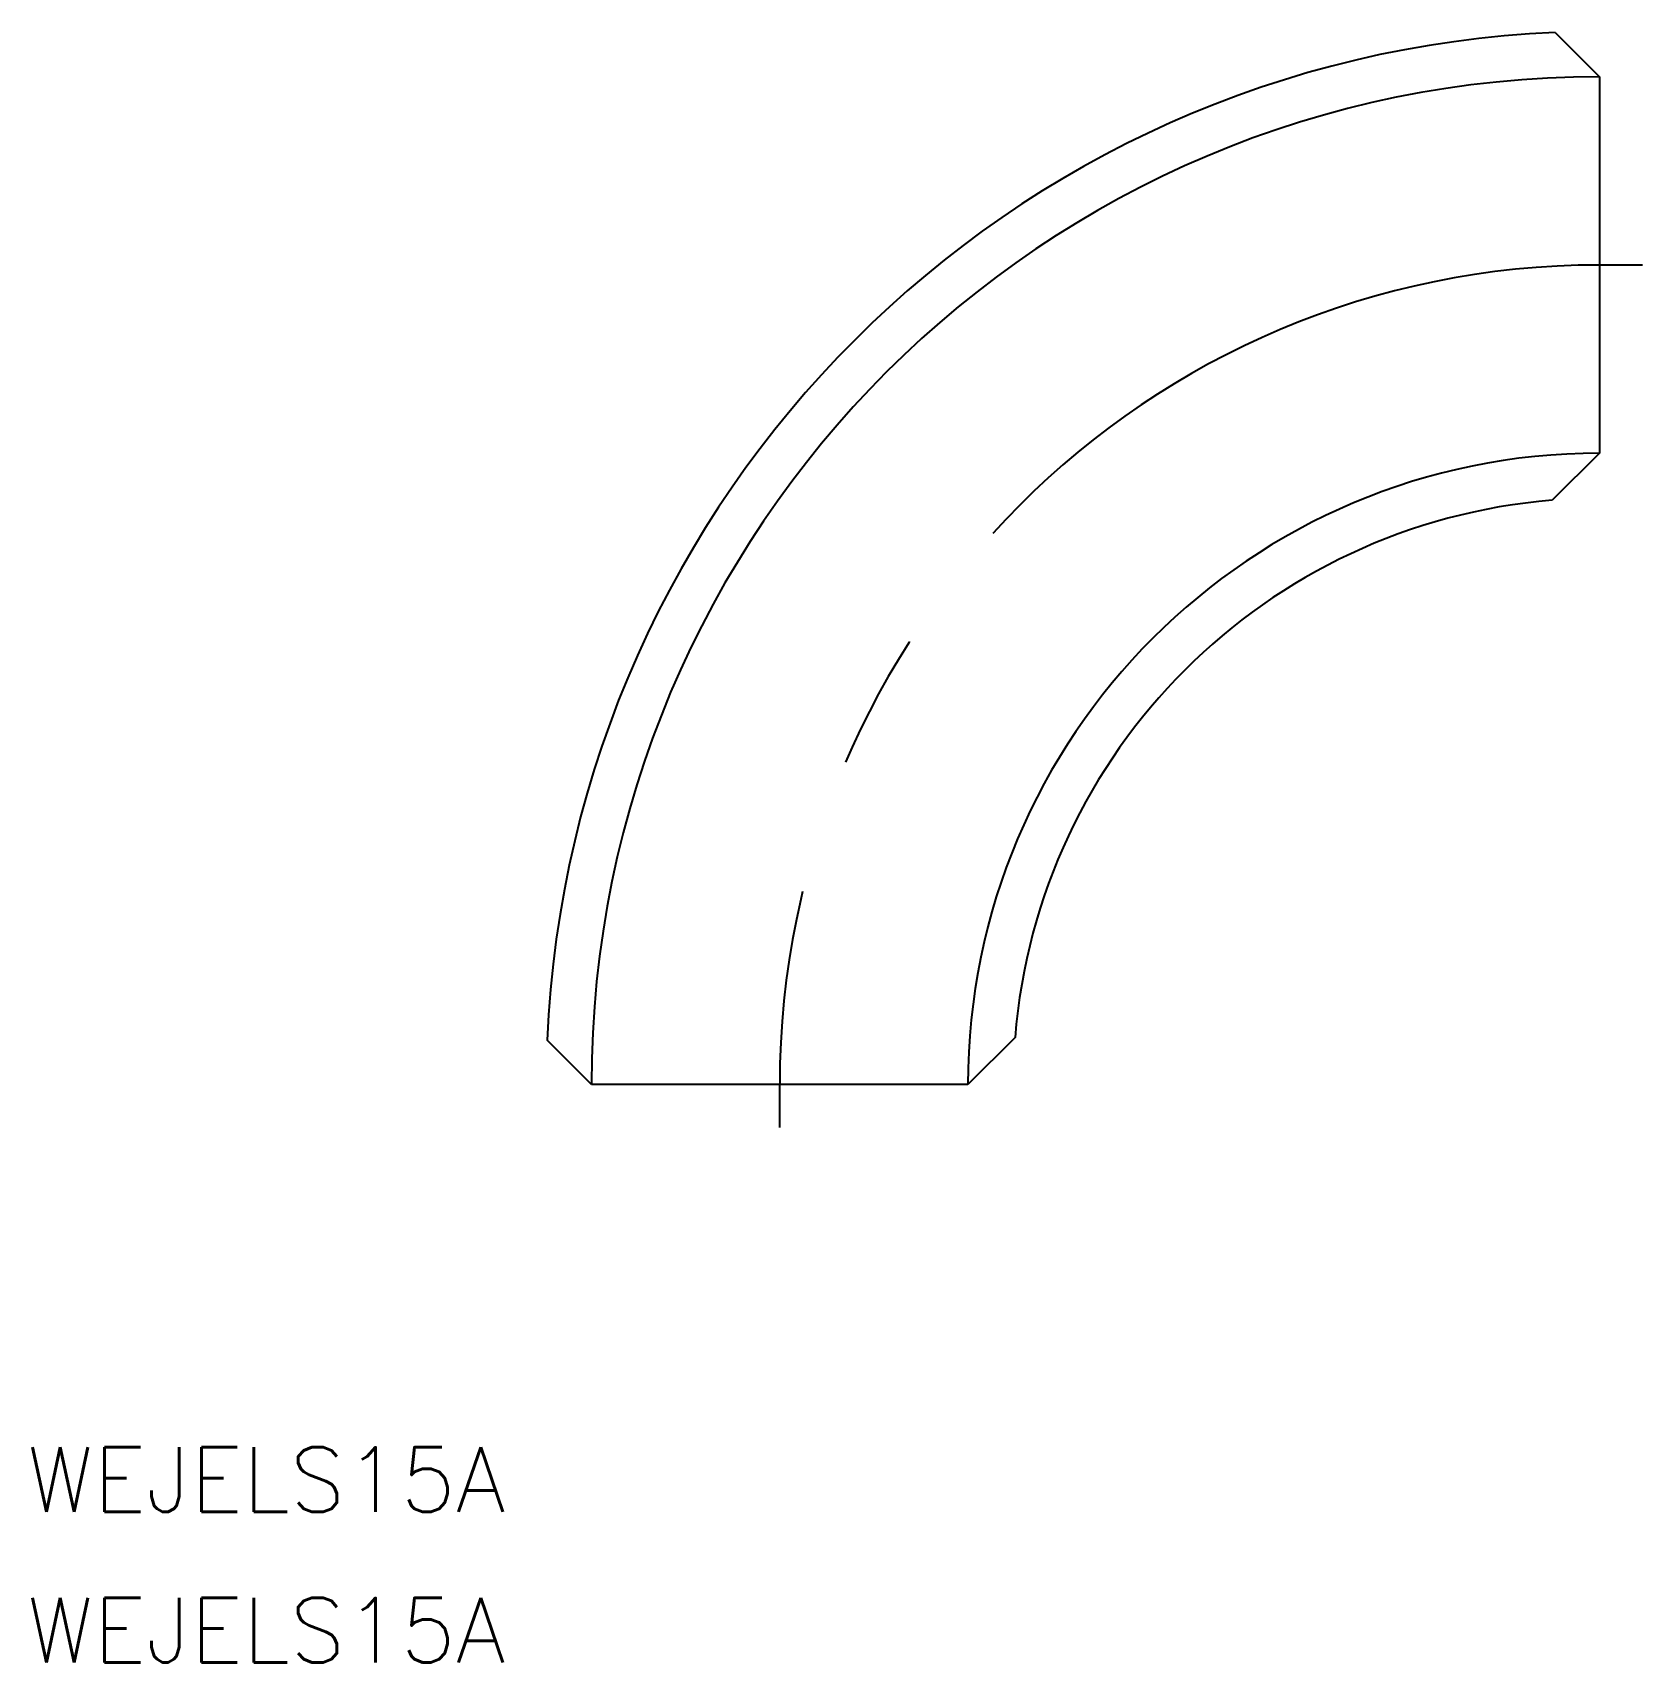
# Model space of a CAD drawing. Extents: x -34.7 to 40.1, y -26.9 to 48.9.
import ezdxf

# ---------------------------------------------------------------- set-up
doc = ezdxf.new("R2010")
doc.units = 0
doc.linetypes.add('CENTER', pattern=[50.8, 31.75, -6.35, 6.35, -6.35])
doc.layers.get('0').update_dxf_attribs({"linetype": 'CONTINUOUS'})
doc.layers.add('CENTER', color=1, linetype='CENTER')
doc.styles.get("Standard").update_dxf_attribs({"font": 'txt.shx', "height": 3, "bigfont": 'bigfont.shx'})

msp = doc.modelspace()

# ---------------------------------------------------------------- linework, layer by layer
at = {"color": 7, "linetype": 'CONTINUOUS'}
for p, q in [((36.043, 48.907), (38.1, 46.85)), ((38.1, 46.85), (38.1, 29.35)), ((38.1, 29.35), (35.912, 27.162)), ((-8.75, 0), (-10.807, 2.057)), ((10.938, 2.188), (8.75, 0)), ((8.75, 0), (-8.75, 0))]:
    msp.add_line(p, q, dxfattribs=at)
for radius, start, end in [(48.95, 92.40815, 177.59185), (46.85, 90, 180), (29.35, 90, 180), (27.25, 94.6054, 175.3946)]:
    msp.add_arc((38.1, 0), radius, start, end, dxfattribs=at)
at = {"layer": 'CENTER', "color": 1, "linetype": 'CENTER'}
for p, q in [((40.1, 38.1), (38.1, 38.1)), ((0, -2), (0, 0))]:
    msp.add_line(p, q, dxfattribs=at)
msp.add_arc((38.1, 0), 38.1, 90, 180, dxfattribs=at)

# ---------------------------------------------------------------- texts
at = {"color": 7, "linetype": 'CONTINUOUS'}
for p in [(-34.982, -19.867), (-34.982, -26.867)]:
    msp.add_text('WEJELS15A', height=3, dxfattribs=at).set_placement(p)

doc.saveas('drawing.dxf')
